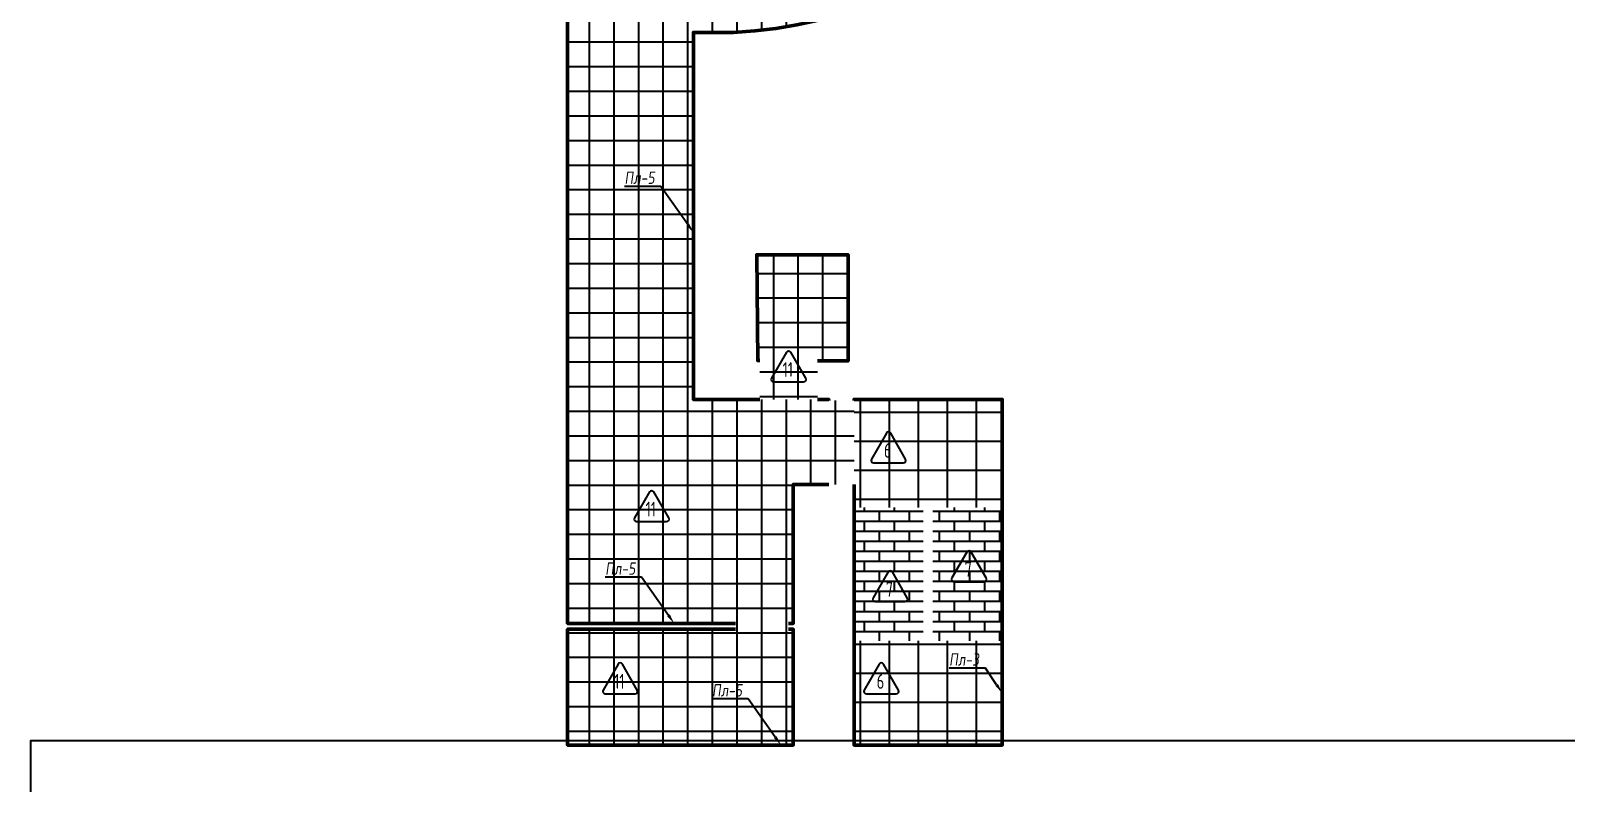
# Model space of a CAD drawing. Header units: millimetres. Extents: x -510890 to 418982, y -118257 to 141350.
# Drawn here: x 61972 to 93065, y -35329 to -20088 of the extents above; entities that cross this region are included whole.
import ezdxf
from ezdxf import colors
from ezdxf.entities.mleader import LeaderData, LeaderLine
from ezdxf.enums import TextEntityAlignment as Align
from ezdxf.math import Vec2, Vec3

# ---------------------------------------------------------------- set-up
doc = ezdxf.new("R2010")
doc.units = ezdxf.units.MM
doc.layers.add('АР_Площадь контур', color=220, linetype='Continuous', lineweight=35, plot=False)
doc.styles.add('ISOCPEUR', font='isocpeur.ttf', dxfattribs={"height": 800})
doc.styles.add('Архитект', font='isocpeur.ttf', dxfattribs={"width": 0.8, "oblique": 8})
pattern_1 = [(90, (2999.9, -126491.3), (-498.475, 0), []), (180, (2999.9, -126491.3), (-6e-14, -498.475), [])]
pattern_2 = [(90, (2999.9, -126491.3), (-587.375, 0), []), (180, (2999.9, -126491.3), (-6e-14, -587.375), [])]
pattern_3 = [(0, (209610.45, -28798.6), (0, 203.2254), []), (90, (209610.45, -28798.6), (-304.8, 203.2254), [203.2254, -203.2254])]

msp = doc.modelspace()

# ---------------------------------------------------------------- hatches: boundary and pattern name
at = {"layer": 'АР_Площадь контур', "true_color": 0x000000, "transparency": 33554687}
h = msp.add_hatch(dxfattribs=at)
h.set_pattern_fill('ANSI37', color=18, scale=157, angle=45, style=0)
h.set_pattern_definition(pattern_1)
edge = h.paths.add_edge_path()
edge.add_line((84877.3, -8090.6), (84877.3, -11580.6))
edge.add_arc((75594.3, -10828.3), 9313.5, 273.74258, 355.36679, ccw=False)
edge.add_line((76202.2, -20121.9), (75392.2, -20121.9))
edge.add_line((75392.2, -20121.9), (75392.2, -27555.6))
edge.add_line((75392.2, -27555.6), (78132.4, -27555.6))
edge.add_line((78132.4, -27555.6), (78132.3, -27575.6))
edge.add_line((78132.3, -27575.6), (78642.3, -27575.6))
edge.add_line((78642.3, -27575.6), (78642.3, -29275.6))
edge.add_line((78642.3, -29275.6), (77412.9, -29275.6))
edge.add_line((77412.9, -29275.6), (77412.9, -32090.6))
edge.add_line((77412.9, -32090.6), (72842.3, -32090.6))
edge.add_line((72842.3, -32090.6), (72842.3, -19690.6))
edge.add_line((72842.3, -19690.6), (66562.3, -19690.6))
edge.add_line((66562.3, -19690.6), (66562.3, -17550.1))
edge.add_line((66562.3, -17550.1), (70382.3, -17550.1))
edge.add_line((70382.3, -17550.1), (70382.3, -16830.1))
edge.add_line((70382.3, -16830.1), (71581.7, -16830.1))
edge.add_line((71581.7, -16830.1), (71582.8, -17550.1))
edge.add_line((71582.8, -17550.1), (72845.8, -17550.1))
edge.add_line((72845.8, -17550.1), (72842.3, -14421.3))
edge.add_line((72842.3, -14421.3), (78442.3, -14090.6))
edge.add_line((78442.3, -14090.6), (78842.3, -14090.6))
edge.add_line((78842.3, -14090.6), (78842.3, -13690.6))
edge.add_line((78842.3, -13690.6), (78442.3, -13690.6))
edge.add_line((78442.3, -13690.6), (78442.3, -14090.6))
edge.add_line((78442.3, -14090.6), (72842.3, -14421.3))
edge.add_line((72842.3, -14421.3), (72842.3, -11090.6))
edge.add_line((72842.3, -11090.6), (66562.3, -11090.6))
edge.add_line((66562.3, -11090.6), (66562.3, -8090.6))
edge.add_line((66562.3, -8090.6), (84877.3, -8090.6))
h = msp.add_hatch(dxfattribs=at)
h.set_pattern_fill('ANSI37', color=18, scale=157, angle=45, style=0)
h.set_pattern_definition([(90, (209610.45, -25998.6), (-498.475, 0), []), (180, (209610.45, -25998.6), (-6e-14, -498.475), [])])
h.paths.add_polyline_path([(78522.5, -26775.6), (77902.3, -26775.6), (77902.3, -27555.6), (76735.3, -27555.6), (76735.3, -26775.6), (76692.2, -26775.6), (76673.6, -25527.2), (76672.2, -24625.6), (78522.5, -24625.6)])
at = {"layer": 'АР_Площадь контур', "true_color": 0x000000}
h = msp.add_hatch(dxfattribs=at)
h.set_pattern_fill('ANSI37', color=18, scale=185, angle=45)
h.set_pattern_definition(pattern_2)
h.paths.add_polyline_path([(78642.3, -27555.6), (81642.3, -27555.6), (81642.3, -29745.6), (78642.3, -29745.6)])
at = {"layer": 'АР_Площадь контур', "true_color": 0xffffff}
h = msp.add_hatch(dxfattribs=at)
h.set_pattern_fill('AR-BRSTD', scale=3)
h.set_pattern_definition(pattern_3)
h.paths.add_polyline_path([(80043, -32445.6), (78642.3, -32445.6), (78642.3, -29745.6), (80043, -29745.6)])
h = msp.add_hatch(dxfattribs=at)
h.set_pattern_fill('AR-BRSTD', scale=3)
h.set_pattern_definition(pattern_3)
h.paths.add_polyline_path([(80241.7, -32445.6), (81642.3, -32445.6), (81642.3, -29745.6), (80241.7, -29745.6)])
at = {"layer": 'АР_Площадь контур', "true_color": 0x000000, "transparency": 33554687}
h = msp.add_hatch(dxfattribs=at)
h.set_pattern_fill('ANSI37', color=18, scale=157, angle=45, style=0)
h.set_pattern_definition(pattern_1)
h.paths.add_polyline_path([(77412.9, -34555.6), (72842.3, -34555.6), (72842.3, -32210.6), (76242.7, -32210.5), (76242.7, -32090.6), (77312.7, -32090.6), (77312.7, -32210.7), (77412.9, -32210.6)])
at = {"layer": 'АР_Площадь контур', "true_color": 0x000000}
h = msp.add_hatch(dxfattribs=at)
h.set_pattern_fill('ANSI37', color=18, scale=185, angle=45)
h.set_pattern_definition(pattern_2)
h.paths.add_polyline_path([(78642.3, -32445.6), (81642.3, -32445.6), (81642.3, -34555.6), (78642.3, -34555.6)])

# ---------------------------------------------------------------- linework, layer by layer
at = {"layer": 'АР_Площадь контур', "lineweight": 60}
msp.add_lwpolyline([(84877.3, -9858.9), (84877.3, -11580.6, -0.3823426), (76202.2, -20121.9), (75392.2, -20121.9), (75392.2, -27555.6), (76735.3, -27555.6)], format="xyb", dxfattribs=at)
for points in [[(76242.7, -32090.6), (72842.3, -32090.6), (72842.3, -19690.6), (66562.3, -19690.6), (66562.3, -19390.6)], [(76735.3, -26767.1), (76692.2, -26767.1), (76672.2, -24625.6), (78522.2, -24625.6), (78522.2, -26775.6), (77902.3, -26775.6)], [(77902.3, -27555.6), (78132.4, -27555.6), (78132.4, -27575.6)], [(78642.4, -27575.6), (78642.4, -27555.6), (81642.3, -27555.6), (81642.3, -34555.6), (78642.3, -34555.6), (78642.4, -29275.6)], [(78132.3, -29275.6), (77412.9, -29275.6), (77412.9, -32090.5), (77312.7, -32090.5)], [(76242.7, -32210.5), (72842.3, -32210.5), (72842.3, -34555.6), (77412.9, -34555.6), (77413.5, -32210.5), (77312.7, -32210.5)]]:
    msp.add_lwpolyline(points, dxfattribs=at)
at = {"layer": 'АР_Площадь контур', "linetype": 'Continuous'}
for points in [[(77015.4, -27200.9), (77621.6, -27200.9, 0.5773495), (77664.9, -27125.9), (77361.8, -26600.9, 0.5773541), (77275.2, -26600.9), (76972.1, -27125.9, 0.5773491), (77015.4, -27200.9, 0.0000017)], [(79038.2, -28838.4), (79644.4, -28838.4, 0.5773495), (79687.7, -28763.4), (79384.6, -28238.4, 0.5773541), (79298, -28238.4), (78994.9, -28763.4, 0.5773491), (79038.2, -28838.4, 0.0000017)], [(74241, -30028.6), (74847.2, -30028.6, 0.5773495), (74890.5, -29953.6), (74587.4, -29428.6, 0.5773541), (74500.8, -29428.6), (74197.7, -29953.6, 0.5773491), (74241, -30028.6, 0.0000017)], [(80668, -31245.6), (81274.2, -31245.6, 0.5773495), (81317.5, -31170.6), (81014.4, -30645.6, 0.5773541), (80927.8, -30645.6), (80624.7, -31170.6, 0.5773491), (80668, -31245.6, 0.0000017)], [(79072.3, -31649.5), (79678.5, -31649.5, 0.5773495), (79721.8, -31574.5), (79418.7, -31049.5, 0.5773541), (79332.1, -31049.5), (79029, -31574.5, 0.5773491), (79072.3, -31649.5, 0.0000017)], [(73605.3, -33515.8), (74211.5, -33515.8, 0.5773495), (74254.8, -33440.8), (73951.7, -32915.8, 0.5773541), (73865.1, -32915.8), (73562, -33440.8, 0.5773491), (73605.3, -33515.8, 0.0000017)], [(78892.4, -33516.8), (79498.6, -33516.8, 0.5773495), (79541.9, -33441.8), (79238.8, -32916.8, 0.5773541), (79152.2, -32916.8), (78849.1, -33441.8, 0.5773491), (78892.4, -33516.8, 0.0000017)]]:
    msp.add_lwpolyline(points, format="xyb", dxfattribs=at)
at = {"layer": 'АР_Площадь контур', "ltscale": 40}
msp.add_lwpolyline([(147499.4, -118257.2), (61972.3, -118257.2), (61972.3, -34460), (147499.4, -34460)], close=True, dxfattribs=at)

# ---------------------------------------------------------------- texts
at = {"layer": 'АР_Площадь контур', "linetype": 'Continuous', "style": 'ISOCPEUR', "width": 0.7}
for s, p in [('11', (77301.8, -27099.2)), ('6', (79324.6, -28736.7)), ('11', (74527.4, -29926.9)), ('7', (80954.5, -31143.9)), ('7', (79358.8, -31547.8)), ('11', (73891.7, -33414.1)), ('6', (79178.9, -33415.1))]:
    msp.add_text(s, height=300, dxfattribs=at).set_placement(p, align=Align.CENTER)

# ---------------------------------------------------------------- leaders
at = {"layer": 'АР_Площадь контур'}
ml = msp.add_multileader_mtext('Standard', dxfattribs=at)
ml.set_content('Пл-5', color=256, style='Архитект')
ml.set_leader_properties(color=256, linetype='ByLayer', lineweight=-1)
ml.build(insert=Vec2(0, 0))
ml.multileader.update_dxf_attribs({"text_left_attachment_type": 6, "text_right_attachment_type": 6, "dogleg_length": 25, "arrow_head_size": 200})
ctx = ml.context
ctx.base_point, ctx.char_height, ctx.arrow_head_size, ctx.landing_gap_size, ctx.plane_origin = Vec3(73894.7, -23241.1), 250, 200, 100, Vec3(60930.4, -24324.1)
ctx.left_attachment, ctx.right_attachment = 6, 6
notes = []
notes.append((ctx, [(0, (1, 1, 0), (74730, -23241.1), (-1, 0), 25, [(1, [(75392.2, -24175.6)], 0, [])])]))
ctx.mtext.insert, ctx.mtext.width, ctx.mtext.defined_height, ctx.mtext.line_spacing_style, ctx.mtext.flow_direction = Vec3(73994.7, -22941.1), 3549.472, 1007.6, 2, 5
ml = msp.add_multileader_mtext('Standard', dxfattribs=at)
ml.set_content('Пл-5', color=256, style='Архитект')
ml.set_leader_properties(color=256, linetype='ByLayer', lineweight=-1)
ml.build(insert=Vec2(0, 0))
ml.multileader.update_dxf_attribs({"text_left_attachment_type": 6, "text_right_attachment_type": 6, "dogleg_length": 25, "arrow_head_size": 200})
ctx = ml.context
ctx.base_point, ctx.char_height, ctx.arrow_head_size, ctx.landing_gap_size, ctx.plane_origin = Vec3(73504.2, -31156), 250, 200, 100, Vec3(60539.9, -32239)
ctx.left_attachment, ctx.right_attachment = 6, 6
notes.append((ctx, [(0, (1, 1, 0), (74339.4, -31156), (-1, 0), 25, [(1, [(75001.7, -32090.6)], 0, [])])]))
ctx.mtext.insert, ctx.mtext.width, ctx.mtext.defined_height, ctx.mtext.line_spacing_style, ctx.mtext.flow_direction = Vec3(73604.2, -30856), 3549.472, 1007.6, 2, 5
ml = msp.add_multileader_mtext('Standard', dxfattribs=at)
ml.set_content('Пл-3', color=256, style='Архитект')
ml.set_leader_properties(color=256, linetype='ByLayer', lineweight=-1)
ml.build(insert=Vec2(0, 0))
ml.multileader.update_dxf_attribs({"text_left_attachment_type": 6, "text_right_attachment_type": 6, "dogleg_length": 25, "arrow_head_size": 200})
ctx = ml.context
ctx.base_point, ctx.char_height, ctx.arrow_head_size, ctx.landing_gap_size, ctx.plane_origin = Vec3(80468.1, -32996.6), 250, 200, 100, Vec3(66741.8, -32979.1)
ctx.left_attachment, ctx.right_attachment = 6, 6
notes.append((ctx, [(0, (1, 1, 0), (81303.4, -32996.6), (-1, 0), 25, [(1, [(81642.3, -33500.7)], 0, [])])]))
ctx.mtext.insert, ctx.mtext.width, ctx.mtext.defined_height, ctx.mtext.line_spacing_style, ctx.mtext.flow_direction = Vec3(80568.1, -32696.6), 3549.472, 1007.6, 2, 5
ml = msp.add_multileader_mtext('Standard', dxfattribs=at)
ml.set_content('Пл-5', color=256, style='Архитект')
ml.set_leader_properties(color=256, linetype='ByLayer', lineweight=-1)
ml.build(insert=Vec2(0, 0))
ml.multileader.update_dxf_attribs({"text_left_attachment_type": 6, "text_right_attachment_type": 6, "dogleg_length": 25, "arrow_head_size": 200})
ctx = ml.context
ctx.base_point, ctx.char_height, ctx.arrow_head_size, ctx.landing_gap_size, ctx.plane_origin = Vec3(75667, -33621.1), 250, 200, 100, Vec3(62702.7, -34704.1)
ctx.left_attachment, ctx.right_attachment = 6, 6
notes.append((ctx, [(0, (1, 1, 0), (76502.3, -33621.1), (-1, 0), 25, [(1, [(77164.5, -34555.6)], 0, [])])]))
ctx.mtext.insert, ctx.mtext.width, ctx.mtext.defined_height, ctx.mtext.line_spacing_style, ctx.mtext.flow_direction = Vec3(75767, -33321.1), 3549.472, 1007.6, 2, 5
for ctx, leaders in notes:
    for number, flags, end, landing, length, lines in leaders:
        leader = LeaderData()
        leader.index, (leader.has_last_leader_line, leader.has_dogleg_vector, leader.attachment_direction) = number, flags
        leader.last_leader_point, leader.dogleg_vector, leader.dogleg_length = Vec3(end), Vec3(landing), length
        for number, points, colour, breaks in lines:
            line = LeaderLine()
            line.index, line.vertices, line.color, line.breaks = number, Vec3.list(points), colors.encode_raw_color(colour), breaks
            leader.lines.append(line)
        ctx.leaders.append(leader)

doc.saveas('drawing.dxf')
